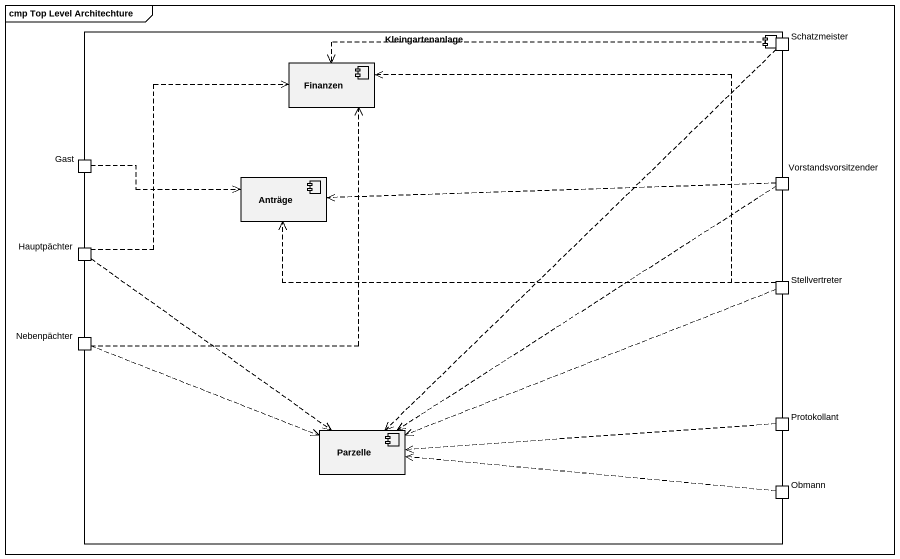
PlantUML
@startuml
mainframe cmp Top Level Architechture
component Kleingartenanlage {
  component Finanzen
  port Schatzmeister
  port Gast
  component Anträge
  port Vorstandsvorsitzender
  port Hauptpächter
  port Stellvertreter
  port Nebenpächter
  port Protokollant
  component Parzelle
  port Obmann
}
Schatzmeister .left.> Finanzen
Schatzmeister ..> Parzelle
Gast .right.> Anträge
Vorstandsvorsitzender .left.> Anträge
Vorstandsvorsitzender ..> Parzelle
Hauptpächter .up.> Finanzen
Hauptpächter ..> Parzelle
Stellvertreter .left.> Finanzen
Stellvertreter .left.> Anträge
Stellvertreter .left.> Parzelle
Nebenpächter .up.> Finanzen
Nebenpächter .right.> Parzelle
Protokollant .left.> Parzelle
Obmann .left.> Parzelle
@enduml
